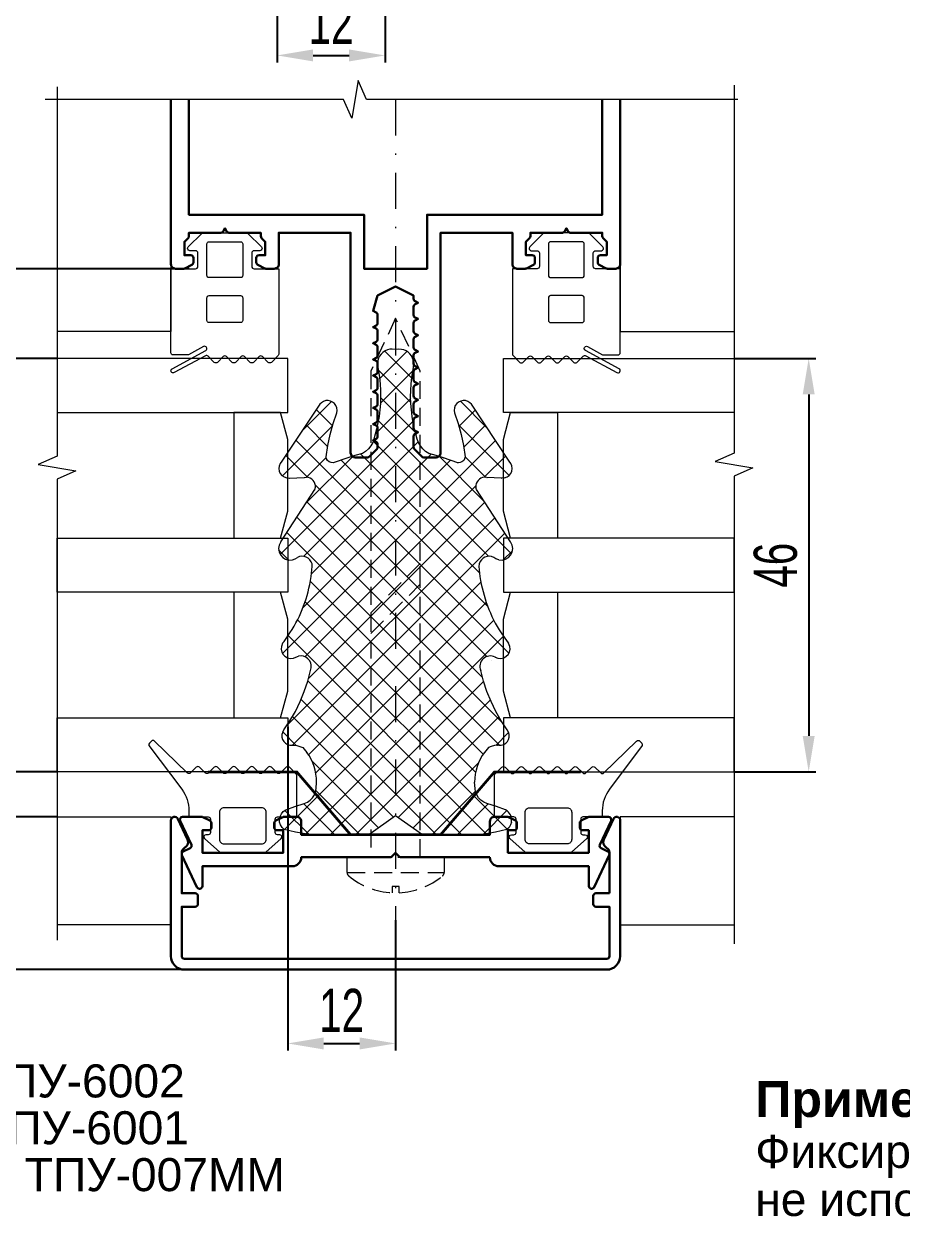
# Model space of a CAD drawing. Extents: x -37 to 8820, y -336 to 478.
# Drawn here: x 3416.8 to 3477.8, y 51.9 to 135.5 of the extents above; entities that cross this region are included whole.
import ezdxf

# ---------------------------------------------------------------- set-up
doc = ezdxf.new("R2010")
doc.units = 0
doc.header["$LTSCALE"] = 5
doc.linetypes.add('DASHDOT', pattern=[1, 0.5, -0.25, 0, -0.25])
doc.linetypes.add('HIDDEN', pattern=[0.375, 0.25, -0.125])
doc.layers.get('0').update_dxf_attribs({"linetype": 'CONTINUOUS', "lineweight": 30})
doc.layers.get('DEFPOINTS').update_dxf_attribs({"linetype": 'CONTINUOUS'})
for name, color, linetype, lineweight in [('1', 6, 'DASHDOT', 13), ('2', 3, 'HIDDEN', 13), ('Dimentions', 5, 'CONTINUOUS', 15), ('Glass', 5, 'CONTINUOUS', 20), ('Герлен', 7, 'CONTINUOUS', 60), ('Зигзаг', 1, 'CONTINUOUS', 15), ('Конструкции', 252, 'CONTINUOUS', 20), ('Текстовый', 7, 'CONTINUOUS', 9), ('Уплотнители', 1, 'CONTINUOUS', 20), ('Штриховка', 1, 'CONTINUOUS', 5)]:
    doc.layers.add(name, color=color, linetype=linetype, lineweight=lineweight)
doc.styles.add('3', font='RUSS.SHX', dxfattribs={"width": 0.7, "height": 3})
doc.styles.add('Каталожный', font='arial.ttf', dxfattribs={"height": 2.5})
doc.dimstyles.new('MX1_6', dxfattribs={"dimtxt": 3, "dimasz": 2.5, "dimexe": 0.5, "dimexo": 0, "dimgap": 0.8, "dimtad": 1, "dimlfac": 1.6, "dimdsep": 46, "dimtxsty": '3', "dimcen": 0, "dimclrd": 256, "dimclre": 256, "dimclrt": 256, "dimaunit": 1, "dimadec": 0, "dimazin": 0, "dimtfac": 1, "dimtmove": 0, "dimatfit": 1, "dimfxl": 1, "dimtvp": 1, "dimtolj": 1, "dimtzin": 0, "dimarcsym": 0})

# ---------------------------------------------------------------- blocks, each defined once
blk = doc.blocks.new('*D1335')
at = {"layer": 'DEFPOINTS', "color": 0, "linetype": 'Continuous', "transparency": 16777216}
for p in [(3434.386, 155.317), (3441.886, 141.885), (3441.886, 133.307)]:
    blk.add_point(p, dxfattribs=at)
at = {"layer": 'Dimentions', "linetype": 'Continuous', "lineweight": -2, "transparency": 16777216}
for p, q in [((3434.386, 155.317), (3434.386, 132.807)), ((3441.886, 141.885), (3441.886, 132.807)), ((3436.886, 133.307), (3439.386, 133.307))]:
    blk.add_line(p, q, dxfattribs=at)
at = {"layer": 'Dimentions', "linetype": 'Continuous', "transparency": 16777216}
for points in [[(3436.886, 133.724), (3436.886, 132.891), (3434.386, 133.307)], [(3439.386, 133.724), (3439.386, 132.891), (3441.886, 133.307)]]:
    blk.add_solid(points, dxfattribs=at)
at = {"layer": 'Dimentions', "linetype": 'Continuous', "transparency": 16777216, "insert": (3438.136, 135.607), "char_height": 3, "attachment_point": 5, "style": '3'}
blk.add_mtext('\\A1;12', dxfattribs=at)
blk = doc.blocks.new('*D1372')
at = {"layer": 'DEFPOINTS', "color": 0, "linetype": 'Continuous', "transparency": 16777216}
for p in [(3435.121, 86.601), (3442.621, 73.169), (3442.621, 64.591)]:
    blk.add_point(p, dxfattribs=at)
at = {"layer": 'Dimentions', "linetype": 'Continuous', "lineweight": -2, "transparency": 16777216}
for p, q in [((3435.121, 86.601), (3435.121, 64.091)), ((3442.621, 73.169), (3442.621, 64.091)), ((3437.621, 64.591), (3440.121, 64.591))]:
    blk.add_line(p, q, dxfattribs=at)
at = {"layer": 'Dimentions', "linetype": 'Continuous', "transparency": 16777216}
for points in [[(3437.621, 65.008), (3437.621, 64.174), (3435.121, 64.591)], [(3440.121, 65.008), (3440.121, 64.174), (3442.621, 64.591)]]:
    blk.add_solid(points, dxfattribs=at)
at = {"layer": 'Dimentions', "linetype": 'Continuous', "transparency": 16777216, "insert": (3438.871, 66.891), "char_height": 3, "attachment_point": 5, "style": '3'}
blk.add_mtext('\\A1;12', dxfattribs=at)
blk = doc.blocks.new('*D1375')
at = {"layer": 'DEFPOINTS', "color": 0, "linetype": 'Continuous', "transparency": 16777216}
for p in [(3466.166, 112.226), (3466.166, 83.476), (3471.351, 83.476)]:
    blk.add_point(p, dxfattribs=at)
at = {"layer": 'Dimentions', "linetype": 'Continuous', "lineweight": -2, "transparency": 16777216}
for p, q in [((3466.166, 112.226), (3471.851, 112.226)), ((3471.351, 109.726), (3471.351, 85.976)), ((3466.166, 83.476), (3471.851, 83.476))]:
    blk.add_line(p, q, dxfattribs=at)
at = {"layer": 'Dimentions', "linetype": 'Continuous', "transparency": 16777216}
for points in [[(3470.935, 109.726), (3471.768, 109.726), (3471.351, 112.226)], [(3470.935, 85.976), (3471.768, 85.976), (3471.351, 83.476)]]:
    blk.add_solid(points, dxfattribs=at)
at = {"layer": 'Dimentions', "linetype": 'Continuous', "transparency": 16777216, "insert": (3469.051, 97.851), "char_height": 3, "attachment_point": 5, "rotation": 90, "style": '3'}
blk.add_mtext('\\A1;46', dxfattribs=at)
blk = doc.blocks.new('_DotSmall')
at = {"color": 0, "linetype": 'ByBlock', "const_width": 0.5}
blk.add_lwpolyline([(-0.0625, 0, 1), (0.0625, 0, 1)], format="xyb", close=True, dxfattribs=at)
blk = doc.blocks.new('*D1376')
at = {"layer": 'DEFPOINTS', "color": 0, "linetype": 'Continuous', "transparency": 16777216}
for p in [(3419.113, 83.479), (3414.888, 80.351), (3419.113, 80.351)]:
    blk.add_point(p, dxfattribs=at)
at = {"layer": 'Dimentions', "linetype": 'Continuous', "lineweight": -2, "transparency": 16777216}
for p, q in [((3419.113, 83.479), (3414.388, 83.479)), ((3414.888, 83.479), (3414.888, 80.351)), ((3419.113, 80.351), (3414.388, 80.351))]:
    blk.add_line(p, q, dxfattribs=at)
at = {"layer": 'Dimentions', "linetype": 'Continuous', "lineweight": -2, "transparency": 16777216, "xscale": 2.5, "yscale": 2.5, "zscale": 2.5}
for p, rotation in [((3414.888, 83.479), 90), ((3414.888, 80.351), 270)]:
    blk.add_blockref('_DotSmall', p, dxfattribs=dict(at, rotation=rotation))
at = {"layer": 'Dimentions', "linetype": 'Continuous', "transparency": 16777216, "insert": (3412.588, 81.915), "char_height": 3, "attachment_point": 5, "rotation": 90, "style": '3'}
blk.add_mtext('\\A1;5', dxfattribs=at)
blk = doc.blocks.new('*D1377')
at = {"layer": 'DEFPOINTS', "color": 0, "linetype": 'Continuous', "transparency": 16777216}
for p in [(3419.113, 80.351), (3414.888, 69.726), (3430.343, 69.726)]:
    blk.add_point(p, dxfattribs=at)
at = {"layer": 'Dimentions', "linetype": 'Continuous', "lineweight": -2, "transparency": 16777216}
for p, q in [((3419.113, 80.351), (3414.388, 80.351)), ((3414.888, 80.351), (3414.888, 69.726)), ((3430.343, 69.726), (3414.388, 69.726))]:
    blk.add_line(p, q, dxfattribs=at)
at = {"layer": 'Dimentions', "linetype": 'Continuous', "lineweight": -2, "transparency": 16777216, "xscale": 2.5, "yscale": 2.5, "zscale": 2.5}
for p, rotation in [((3414.888, 80.351), 90), ((3414.888, 69.726), 270)]:
    blk.add_blockref('_DotSmall', p, dxfattribs=dict(at, rotation=rotation))
at = {"layer": 'Dimentions', "linetype": 'Continuous', "transparency": 16777216, "insert": (3412.588, 75.039), "char_height": 3, "attachment_point": 5, "rotation": 90, "style": '3'}
blk.add_mtext('\\A1;17', dxfattribs=at)
blk = doc.blocks.new('*D1378')
at = {"layer": 'DEFPOINTS', "color": 0, "linetype": 'Continuous', "transparency": 16777216}
for p in [(3428.273, 118.476), (3414.888, 112.229), (3419.113, 112.229)]:
    blk.add_point(p, dxfattribs=at)
at = {"layer": 'Dimentions', "linetype": 'Continuous', "lineweight": -2, "transparency": 16777216}
for p, q in [((3428.273, 118.476), (3414.388, 118.476)), ((3414.888, 118.476), (3414.888, 112.229)), ((3419.113, 112.229), (3414.388, 112.229))]:
    blk.add_line(p, q, dxfattribs=at)
at = {"layer": 'Dimentions', "linetype": 'Continuous', "lineweight": -2, "transparency": 16777216, "xscale": 2.5, "yscale": 2.5, "zscale": 2.5}
for p, rotation in [((3414.888, 118.476), 90), ((3414.888, 112.229), 270)]:
    blk.add_blockref('_DotSmall', p, dxfattribs=dict(at, rotation=rotation))
at = {"layer": 'Dimentions', "linetype": 'Continuous', "transparency": 16777216, "insert": (3412.546, 115.353), "char_height": 3, "attachment_point": 5, "rotation": 90, "style": '3'}
blk.add_mtext('\\A1;10', dxfattribs=at)
blk = doc.blocks.new('*D1379')
at = {"layer": 'DEFPOINTS', "color": 0, "linetype": 'Continuous', "transparency": 16777216}
for p in [(3423.714, 118.476), (3408.318, 69.726), (3430.968, 69.726)]:
    blk.add_point(p, dxfattribs=at)
at = {"layer": 'Dimentions', "linetype": 'Continuous', "lineweight": -2, "transparency": 16777216}
for p, q in [((3423.714, 118.476), (3407.818, 118.476)), ((3408.318, 115.976), (3408.318, 72.226)), ((3430.968, 69.726), (3407.818, 69.726))]:
    blk.add_line(p, q, dxfattribs=at)
at = {"layer": 'Dimentions', "linetype": 'Continuous', "transparency": 16777216}
for points in [[(3407.902, 115.976), (3408.735, 115.976), (3408.318, 118.476)], [(3407.902, 72.226), (3408.735, 72.226), (3408.318, 69.726)]]:
    blk.add_solid(points, dxfattribs=at)
at = {"layer": 'Dimentions', "linetype": 'Continuous', "transparency": 16777216, "insert": (3406.018, 94.101), "char_height": 3, "attachment_point": 5, "rotation": 90, "style": '3'}
blk.add_mtext('\\A1;78', dxfattribs=at)
blk = doc.blocks.new('8')
at = {"layer": 'Уплотнители'}
for points in [[(4.564, -0.453), (4.374, -0.399), (4.197, -0.29), (4.061, -0.14), (3.871, 0.649), (3.735, 1.451), (3.68, 2.268), (3.68, 5.737), (5, 7.6), (3.68, 9.464), (3.68, 12.933), (3.735, 13.749), (3.871, 14.552), (4.061, 15.341), (4.197, 15.49), (4.374, 15.599), (4.564, 15.667), (4.768, 15.667), (4.959, 15.626), (5.149, 15.545), (5.299, 15.409), (5.421, 15.245), (5.653, 14.606), (5.857, 13.953), (5.952, 13.735), (6.088, 13.531), (6.251, 13.368), (6.455, 13.246), (6.673, 13.164), (6.904, 13.123), (7.353, 13.096)], [(5.421, 15.245), (5.421, 15.232)], [(10.822, 15.449), (10.972, 15.368), (11.611, 14.946), (12.264, 14.565), (12.944, 14.239), (13.651, 13.953), (14.372, 13.708), (15.107, 13.518), (15.297, 13.463)], [(16.998, 15.463), (17.134, 15.354), (17.719, 14.946)], [(24.058, 15.585), (27.69, 13.218), (27.853, 13.178)], [(28.506, 15.164), (28.493, 14.973), (28.533, 13.953), (28.547, 13.79)], [(33.73, 12.756), (33.621, 12.878), (29.663, 15.504)], [(9.91, 14.756), (9.91, 14.769), (9.91, 14.688), (9.897, 14.47), (9.829, 14.252), (9.747, 14.062), (9.407, 13.776)], [(9.91, 14.688), (9.91, 14.674)], [(15.964, 14.701), (16.032, 14.538), (16.1, 14.347)], [(22.806, 14.769), (22.874, 14.579), (22.97, 14.429)], [(28.493, 14.973), (28.493, 14.96)], [(5.857, 13.953), (5.857, 13.939)], [(21.637, 13.463), (22.344, 13.395), (22.521, 13.409)], [(28.533, 13.953), (28.533, 13.939)], [(27.69, 13.218), (27.69, 13.205)], [(37.457, 7.369), (37.43, 7.6), (37.457, 7.831)], [(37.43, 7.6), (37.43, 7.587)], [(30.207, 5.288), (30.207, 5.274)], [(29.894, 4.267), (29.894, 4.254)], [(3.68, 3.084), (3.68, 3.07)], [(29.554, 3.261), (29.554, 3.247)], [(5.421, -0.045), (5.653, 0.594), (5.857, 1.247), (5.952, 1.465), (6.088, 1.669), (6.251, 1.832), (6.455, 1.955), (6.673, 2.036), (6.904, 2.077), (7.353, 2.104)], [(10.822, -0.249), (10.972, -0.154), (11.611, 0.254), (12.264, 0.635), (12.944, 0.962), (13.651, 1.247), (14.372, 1.492), (15.107, 1.683)], [(22.521, 1.792), (22.344, 1.819), (21.637, 1.737)], [(24.058, -0.385), (27.69, 1.982), (27.853, 2.023)], [(29.663, -0.303), (33.621, 2.322), (33.73, 2.445)], [(9.91, 0.418), (9.91, 0.431), (9.91, 0.513), (9.897, 0.73), (9.829, 0.948), (9.747, 1.139), (9.407, 1.424)], [(28.506, 0.037), (28.493, 0.227), (28.533, 1.247), (28.547, 1.424)], [(28.533, 1.247), (28.533, 1.234)], [(9.91, 0.513), (9.91, 0.499)], [(16.032, 0.662), (16.032, 0.676), (15.964, 0.499)], [(17.719, 0.254), (17.134, -0.154), (16.998, -0.263)], [(22.806, 0.431), (22.874, 0.622), (22.97, 0.771)], [(28.493, 0.227), (28.493, 0.214)]]:
    blk.add_lwpolyline(points, dxfattribs=at)
for points in [[(36.668, 8.838), (36.437, 8.865), (36.206, 8.838), (35.485, 8.729, -0.091156), (31.894, 8.92), (31.2, 9.11), (30.955, 9.192), (30.724, 9.328), (30.52, 9.491), (30.343, 9.682), (30.207, 9.913), (30.071, 10.43), (29.894, 10.933), (29.554, 11.94), (29.567, 12.089), (29.622, 12.225), (29.703, 12.334), (29.839, 12.402), (29.975, 12.429), (30.751, 12.321), (31.526, 12.157), (32.288, 11.953), (33.036, 11.695), (33.199, 11.668), (33.376, 11.695)], [(33.376, 3.506), (33.199, 3.533), (33.036, 3.506), (32.288, 3.247), (31.526, 3.043), (30.751, 2.88), (29.975, 2.771), (29.839, 2.798), (29.703, 2.866), (29.622, 2.989), (29.567, 3.111), (29.554, 3.261), (29.894, 4.267), (30.071, 4.771), (30.207, 5.288), (30.343, 5.519), (30.52, 5.709), (30.724, 5.873), (30.955, 6.009), (31.2, 6.09), (31.894, 6.281, -0.091156), (35.485, 6.471), (36.206, 6.362), (36.437, 6.335), (36.668, 6.362)]]:
    blk.add_lwpolyline(points, format="xyb", dxfattribs=at)
blk.add_arc((15.392, 1.016), 0.725, 331.99667, 113.16431, dxfattribs=at)
for points in [[(24.058, 15.585), (23.459, 16.04), (22.64, 15.46), (22.806, 14.769)], [(29.663, 15.504), (29.248, 15.908), (28.628, 15.716), (28.506, 15.164)], [(10.822, 15.449), (10.369, 15.667), (9.833, 15.267), (9.91, 14.769)], [(16.998, 15.463), (16.427, 15.767), (15.857, 15.321), (15.964, 14.701)], [(15.297, 13.463), (15.764, 13.391), (16.248, 13.874), (16.1, 14.347)], [(17.719, 14.946), (18.983, 14.136), (20.16, 13.714), (21.637, 13.463)], [(22.521, 13.409), (22.967, 13.534), (23.185, 14.019), (22.97, 14.429)], [(7.353, 13.096), (8.067, 13.091), (8.843, 13.335), (9.407, 13.776)], [(27.853, 13.178), (28.197, 13.147), (28.548, 13.438), (28.547, 13.79)], [(33.376, 11.695), (33.831, 11.794), (34.061, 12.406), (33.73, 12.756)], [(37.457, 7.831), (37.473, 8.291), (37.108, 8.76), (36.668, 8.838)], [(36.668, 6.362), (37.144, 6.495), (37.453, 6.867), (37.457, 7.369)], [(33.73, 2.445), (34.061, 2.795), (33.831, 3.407), (33.376, 3.506)], [(9.407, 1.424), (8.843, 1.865), (8.067, 2.11), (7.353, 2.104)], [(21.637, 1.737), (20.247, 1.506), (18.893, 1.044), (17.719, 0.254)], [(22.97, 0.771), (23.178, 1.188), (22.985, 1.656), (22.521, 1.792)], [(28.547, 1.424), (28.539, 1.77), (28.192, 2.053), (27.853, 2.023)], [(9.91, 0.431), (9.838, -0.072), (10.367, -0.465), (10.822, -0.249)], [(15.964, 0.499), (15.857, -0.121), (16.427, -0.566), (16.998, -0.263)], [(22.806, 0.431), (22.64, -0.26), (23.459, -0.84), (24.058, -0.385)], [(28.506, 0.037), (28.599, -0.505), (29.286, -0.692), (29.663, -0.303)], [(4.564, -0.453), (4.927, -0.512), (5.235, -0.363), (5.421, -0.045)]]:
    blk.add_open_spline(points, degree=3, dxfattribs=at)

msp = doc.modelspace()

# ---------------------------------------------------------------- hatches: boundary and pattern name
at = {"layer": 'Штриховка', "lineweight": 5}
h = msp.add_hatch(dxfattribs=at)
h.set_pattern_fill('NET', color=256, scale=10, angle=135, style=0)
h.set_pattern_definition([(135, (1273.5979, -7015.6688), (-0.88388348, -0.88388348), []), (225, (1273.5979, -7015.6688), (0.88388348, -0.88388348), [])])
h.paths.add_polyline_path([(3437.0791, 82.2163), (3437.0575, 82.0938), (3436.9759, 81.8762), (3436.8535, 81.6721), (3436.6903, 81.5089), (3436.4862, 81.3728), (3436.2685, 81.2776), (3435.6156, 81.0736), (3434.9762, 80.8423), (3434.813, 80.7199), (3434.677, 80.5702), (3434.5953, 80.3798), (3434.5545, 80.1893), (3434.5545, 79.9853), (3434.6225, 79.7949), (3434.7314, 79.618), (3434.881, 79.482), (3435.67, 79.2915), (3436.4726, 79.1555), (3437.2888, 79.1011), (3440.7577, 79.1011), (3442.6213, 80.4206), (3442.6213, 82.2163)])
edge = h.paths.add_edge_path()
edge.add_line((3435.9829, 88.365), (3435.6564, 87.6848))
edge.add_line((3435.6564, 87.6848), (3435.2755, 87.0319))
edge.add_line((3435.2755, 87.0319), (3434.8538, 86.3925))
edge.add_line((3434.8538, 86.3925), (3434.7722, 86.2429))
edge.add_spline(control_points=[(3434.7722, 86.2429), (3434.5541, 85.7901), (3434.9542, 85.2543), (3435.4523, 85.3314)], knot_values=[0, 0, 0, 0, 1, 1, 1, 1], degree=3, periodic=0)
edge.add_line((3435.4523, 85.3314), (3435.4659, 85.3314))
edge.add_line((3435.4659, 85.3314), (3435.534, 85.3314))
edge.add_line((3435.534, 85.3314), (3435.7516, 85.3178))
edge.add_line((3435.7516, 85.3178), (3435.9693, 85.2498))
edge.add_line((3435.9693, 85.2498), (3436.1597, 85.1682))
edge.add_line((3436.1597, 85.1682), (3436.4454, 84.8281))
edge.add_spline(control_points=[(3436.4454, 84.8281), (3436.8864, 84.264), (3437.131, 83.4879), (3437.1256, 82.774)], knot_values=[0, 0, 0, 0, 1, 1, 1, 1], degree=3, periodic=0)
edge.add_line((3437.1256, 82.774), (3437.0984, 82.3251))
edge.add_line((3437.0984, 82.3251), (3437.0791, 82.2163))
edge.add_line((3437.0791, 82.2163), (3442.6213, 82.2163))
edge.add_line((3442.6213, 82.2163), (3442.6213, 88.365))
edge.add_line((3442.6213, 88.365), (3435.9829, 88.365))
edge = h.paths.add_edge_path()
edge.add_line((3439.2885, 105.3148), (3438.2818, 104.9747))
edge.add_line((3438.2818, 104.9747), (3438.1322, 104.9883))
edge.add_line((3438.1322, 104.9883), (3437.9962, 105.0427))
edge.add_line((3437.9962, 105.0427), (3437.8874, 105.1244))
edge.add_line((3437.8874, 105.1244), (3437.8193, 105.2604))
edge.add_line((3437.8193, 105.2604), (3437.7921, 105.3964))
edge.add_line((3437.7921, 105.3964), (3437.901, 106.1718))
edge.add_line((3437.901, 106.1718), (3438.0642, 106.9472))
edge.add_line((3438.0642, 106.9472), (3438.2682, 107.709))
edge.add_line((3438.2682, 107.709), (3438.5267, 108.4572))
edge.add_line((3438.5267, 108.4572), (3438.5539, 108.6204))
edge.add_line((3438.5539, 108.6204), (3438.5267, 108.7973))
edge.add_spline(control_points=[(3438.5267, 108.7973), (3438.4276, 109.2521), (3437.8157, 109.4815), (3437.4656, 109.151)], knot_values=[0, 0, 0, 0, 1, 1, 1, 1], degree=3, periodic=0)
edge.add_line((3437.4656, 109.151), (3437.3432, 109.0421))
edge.add_line((3437.3432, 109.0421), (3434.7178, 105.0835))
edge.add_spline(control_points=[(3434.7178, 105.0835), (3434.314, 104.6686), (3434.5055, 104.0486), (3435.0578, 103.9273)], knot_values=[0, 0, 0, 0, 1, 1, 1, 1], degree=3, periodic=0)
edge.add_line((3435.0578, 103.9273), (3435.2483, 103.9137))
edge.add_line((3435.2483, 103.9137), (3436.2685, 103.9545))
edge.add_line((3436.2685, 103.9545), (3436.4318, 103.9681))
edge.add_spline(control_points=[(3436.4318, 103.9681), (3436.7839, 103.9694), (3437.0741, 103.6178), (3437.0439, 103.2743)], knot_values=[0, 0, 0, 0, 1, 1, 1, 1], degree=3, periodic=0)
edge.add_line((3437.0489, 103.2941), (3437.0031, 103.1111))
edge.add_line((3437.0031, 103.1111), (3434.6361, 99.479))
edge.add_spline(control_points=[(3434.6361, 99.479), (3434.1816, 98.8799), (3434.7613, 98.0613), (3435.4523, 98.2274)], knot_values=[0, 0, 0, 0, 1, 1, 1, 1], degree=3, periodic=0)
edge.add_line((3435.4523, 98.2274), (3435.6428, 98.2955))
edge.add_line((3435.6428, 98.2955), (3435.7924, 98.3907))
edge.add_spline(control_points=[(3435.7924, 98.3907), (3436.2028, 98.6058), (3436.6875, 98.3882), (3436.8127, 97.9418)], knot_values=[0, 0, 0, 0, 1, 1, 1, 1], degree=3, periodic=0)
edge.add_line((3436.8127, 97.9418), (3436.8263, 97.7649))
edge.add_line((3436.8263, 97.7649), (3436.7583, 97.0575))
edge.add_spline(control_points=[(3436.7583, 97.0575), (3436.5075, 95.5814), (3436.086, 94.404), (3435.2755, 93.1398)], knot_values=[0, 0, 0, 0, 1, 1, 1, 1], degree=3, periodic=0)
edge.add_line((3435.2755, 93.1398), (3434.8674, 92.5548))
edge.add_line((3434.8674, 92.5548), (3434.7586, 92.4188))
edge.add_spline(control_points=[(3434.7586, 92.4188), (3434.4548, 91.8477), (3434.9005, 91.2781), (3435.5204, 91.3849)], knot_values=[0, 0, 0, 0, 1, 1, 1, 1], degree=3, periodic=0)
edge.add_line((3435.5204, 91.3849), (3435.6836, 91.453))
edge.add_line((3435.6836, 91.453), (3435.874, 91.521))
edge.add_spline(control_points=[(3435.874, 91.521), (3436.3472, 91.669), (3436.8306, 91.1854), (3436.7583, 90.7184)], knot_values=[0, 0, 0, 0, 1, 1, 1, 1], degree=3, periodic=0)
edge.add_line((3436.7624, 90.7329), (3436.7039, 90.5279))
edge.add_line((3436.7039, 90.5279), (3436.5134, 89.7933))
edge.add_line((3436.5134, 89.7933), (3436.2685, 89.0724))
edge.add_line((3436.2685, 89.0724), (3435.9829, 88.365))
edge.add_line((3435.9829, 88.365), (3449.2598, 88.365))
edge.add_line((3449.2598, 88.365), (3448.9741, 89.0724))
edge.add_line((3448.9741, 89.0724), (3448.7292, 89.7933))
edge.add_line((3448.7292, 89.7933), (3448.5388, 90.5279))
edge.add_arc((3449.2052, 90.813), 0.7248, 61.996669, 203.164313, ccw=False)
edge.add_line((3449.5455, 91.453), (3449.7223, 91.3849))
edge.add_spline(control_points=[(3449.7223, 91.3849), (3450.3422, 91.2781), (3450.7879, 91.8477), (3450.4841, 92.4188)], knot_values=[0, 0, 0, 0, 1, 1, 1, 1], degree=3, periodic=0)
edge.add_line((3450.4841, 92.4188), (3450.3753, 92.5548))
edge.add_line((3450.3753, 92.5548), (3449.9672, 93.1398))
edge.add_spline(control_points=[(3449.9672, 93.1398), (3449.1773, 94.3142), (3448.7159, 95.6684), (3448.4844, 97.0575)], knot_values=[0, 0, 0, 0, 1, 1, 1, 1], degree=3, periodic=0)
edge.add_line((3448.4844, 97.0575), (3448.4028, 97.7649))
edge.add_line((3448.4028, 97.7649), (3448.43, 97.9418))
edge.add_spline(control_points=[(3448.43, 97.9418), (3448.5658, 98.4061), (3449.0331, 98.5993), (3449.4502, 98.3907)], knot_values=[0, 0, 0, 0, 1, 1, 1, 1], degree=3, periodic=0)
edge.add_line((3449.4502, 98.3907), (3449.5999, 98.2955))
edge.add_line((3449.5999, 98.2955), (3449.7903, 98.2274))
edge.add_spline(control_points=[(3449.7903, 98.2274), (3450.4814, 98.0613), (3451.0611, 98.8799), (3450.6065, 99.479)], knot_values=[0, 0, 0, 0, 1, 1, 1, 1], degree=3, periodic=0)
edge.add_line((3450.6065, 99.479), (3448.2395, 103.1111))
edge.add_line((3448.2395, 103.1111), (3448.1987, 103.2743))
edge.add_spline(control_points=[(3448.1987, 103.2743), (3448.169, 103.6135), (3448.4511, 103.9599), (3448.7973, 103.9681)], knot_values=[0, 0, 0, 0, 1, 1, 1, 1], degree=3, periodic=0)
edge.add_line((3448.7973, 103.9681), (3448.9741, 103.9545))
edge.add_line((3448.9741, 103.9545), (3449.9944, 103.9137))
edge.add_line((3449.9944, 103.9137), (3450.1848, 103.9273))
edge.add_spline(control_points=[(3450.1848, 103.9273), (3450.7262, 104.0202), (3450.9133, 104.7067), (3450.5249, 105.0835)], knot_values=[0, 0, 0, 0, 1, 1, 1, 1], degree=3, periodic=0)
edge.add_line((3450.5249, 105.0835), (3447.8994, 109.0421))
edge.add_line((3447.8994, 109.0421), (3447.777, 109.151))
edge.add_spline(control_points=[(3447.777, 109.151), (3447.427, 109.4815), (3446.815, 109.2521), (3446.7159, 108.7973)], knot_values=[0, 0, 0, 0, 1, 1, 1, 1], degree=3, periodic=0)
edge.add_line((3446.7159, 108.7973), (3446.6887, 108.6204))
edge.add_line((3446.6887, 108.6204), (3446.7159, 108.4572))
edge.add_line((3446.7159, 108.4572), (3446.9744, 107.709))
edge.add_line((3446.9744, 107.709), (3447.1785, 106.9472))
edge.add_line((3447.1785, 106.9472), (3447.3417, 106.1718))
edge.add_line((3447.3417, 106.1718), (3447.4505, 105.3964))
edge.add_line((3447.4505, 105.3964), (3447.4233, 105.2604))
edge.add_line((3447.4233, 105.2604), (3447.3553, 105.1244))
edge.add_line((3447.3553, 105.1244), (3447.2329, 105.0427))
edge.add_line((3447.2329, 105.0427), (3447.1104, 104.9883))
edge.add_line((3447.1104, 104.9883), (3446.9608, 104.9747))
edge.add_line((3446.9608, 104.9747), (3445.9542, 105.3148))
edge.add_line((3445.9542, 105.3148), (3445.4508, 105.4916))
edge.add_line((3445.4508, 105.4916), (3444.9339, 105.6277))
edge.add_line((3444.9339, 105.6277), (3444.7026, 105.7637))
edge.add_line((3444.7026, 105.7637), (3444.5122, 105.9406))
edge.add_line((3444.5122, 105.9406), (3444.349, 106.1446))
edge.add_line((3444.349, 106.1446), (3444.2129, 106.3759))
edge.add_line((3444.2129, 106.3759), (3444.1313, 106.6207))
edge.add_line((3444.1313, 106.6207), (3443.9409, 107.3145))
edge.add_arc((3453.6131, 109.6281), 9.9451, 172.618691, 193.452448, ccw=False)
edge.add_line((3443.7504, 110.9058), (3443.8592, 111.6268))
edge.add_line((3443.8592, 111.6268), (3443.8864, 111.858))
edge.add_line((3443.8864, 111.858), (3443.8592, 112.0893))
edge.add_spline(control_points=[(3443.8592, 112.0893), (3443.7268, 112.5645), (3443.3541, 112.8738), (3442.8526, 112.8783)], knot_values=[0, 0, 0, 0, 1, 1, 1, 1], degree=3, periodic=0)
edge.add_line((3442.8526, 112.8783), (3442.6213, 112.8511))
edge.add_line((3442.6213, 112.8511), (3442.3901, 112.8783))
edge.add_spline(control_points=[(3442.3901, 112.8783), (3441.931, 112.8942), (3441.4619, 112.5294), (3441.3834, 112.0893)], knot_values=[0, 0, 0, 0, 1, 1, 1, 1], degree=3, periodic=0)
edge.add_line((3441.3834, 112.0893), (3441.3562, 111.858))
edge.add_line((3441.3562, 111.858), (3441.3834, 111.6268))
edge.add_line((3441.3834, 111.6268), (3441.4922, 110.9058))
edge.add_arc((3431.6295, 109.6281), 9.9451, 346.547552, 367.381309, ccw=False)
edge.add_line((3441.3018, 107.3145), (3441.1114, 106.6207))
edge.add_line((3441.1114, 106.6207), (3441.0297, 106.3759))
edge.add_line((3441.0297, 106.3759), (3440.8937, 106.1446))
edge.add_line((3440.8937, 106.1446), (3440.7305, 105.9406))
edge.add_line((3440.7305, 105.9406), (3440.54, 105.7637))
edge.add_line((3440.54, 105.7637), (3440.3088, 105.6277))
edge.add_line((3440.3088, 105.6277), (3439.7918, 105.4916))
edge.add_line((3439.7918, 105.4916), (3439.2885, 105.3148))
edge = h.paths.add_edge_path()
edge.add_line((3442.6213, 88.365), (3442.6213, 82.2163))
edge.add_line((3442.6213, 82.2163), (3448.1635, 82.2163))
edge.add_line((3448.1635, 82.2163), (3448.1443, 82.3251))
edge.add_line((3448.1443, 82.3251), (3448.1171, 82.774))
edge.add_spline(control_points=[(3448.1171, 82.774), (3448.1117, 83.4879), (3448.3563, 84.2642), (3448.7973, 84.8281)], knot_values=[0, 0, 0, 0, 1, 1, 1, 1], degree=3, periodic=0)
edge.add_line((3448.7973, 84.8281), (3449.0829, 85.1682))
edge.add_line((3449.0829, 85.1682), (3449.2734, 85.2498))
edge.add_line((3449.2734, 85.2498), (3449.491, 85.3178))
edge.add_line((3449.491, 85.3178), (3449.7087, 85.3314))
edge.add_line((3449.7087, 85.3314), (3449.7223, 85.3314))
edge.add_line((3449.7223, 85.3314), (3449.7903, 85.3314))
edge.add_spline(control_points=[(3449.7903, 85.3314), (3450.2939, 85.2587), (3450.6865, 85.7883), (3450.4705, 86.2429)], knot_values=[0, 0, 0, 0, 1, 1, 1, 1], degree=3, periodic=0)
edge.add_line((3450.4705, 86.2429), (3450.3753, 86.3925))
edge.add_line((3450.3753, 86.3925), (3449.9672, 87.0319))
edge.add_line((3449.9672, 87.0319), (3449.5863, 87.6848))
edge.add_line((3449.5863, 87.6848), (3449.2598, 88.365))
edge.add_line((3449.2598, 88.365), (3442.6213, 88.365))
edge = h.paths.add_edge_path()
edge.add_line((3442.6213, 82.2163), (3442.6213, 80.4206))
edge.add_line((3442.6213, 80.4206), (3444.485, 79.1011))
edge.add_line((3444.485, 79.1011), (3444.4986, 79.1011))
edge.add_line((3444.4986, 79.1011), (3447.9539, 79.1011))
edge.add_line((3447.9539, 79.1011), (3448.7701, 79.1555))
edge.add_line((3448.7701, 79.1555), (3449.5727, 79.2915))
edge.add_line((3449.5727, 79.2915), (3450.3617, 79.482))
edge.add_line((3450.3617, 79.482), (3450.5113, 79.618))
edge.add_line((3450.5113, 79.618), (3450.6201, 79.7949))
edge.add_line((3450.6201, 79.7949), (3450.6745, 79.9853))
edge.add_spline(control_points=[(3450.6745, 79.9853), (3450.7339, 80.3481), (3450.5848, 80.6559), (3450.2664, 80.8423)], knot_values=[0, 0, 0, 0, 1, 1, 1, 1], degree=3, periodic=0)
edge.add_line((3450.2664, 80.8423), (3449.6271, 81.0736))
edge.add_line((3449.6271, 81.0736), (3448.9741, 81.2776))
edge.add_line((3448.9741, 81.2776), (3448.7565, 81.3728))
edge.add_line((3448.7565, 81.3728), (3448.5524, 81.5089))
edge.add_line((3448.5524, 81.5089), (3448.3892, 81.6721))
edge.add_line((3448.3892, 81.6721), (3448.2667, 81.8762))
edge.add_line((3448.2667, 81.8762), (3448.1851, 82.0938))
edge.add_line((3448.1851, 82.0938), (3448.1635, 82.2163))
edge.add_line((3448.1635, 82.2163), (3442.6213, 82.2163))

# ---------------------------------------------------------------- linework, layer by layer
msp.add_lwpolyline([(3426.9963, 130.2399), (3426.9963, 118.7886, 0.4142136), (3427.3088, 118.4761), (3427.8896, 118.4761, 0.1164338), (3427.9734, 118.4959), (3428.4552, 118.7368, 0.284079), (3428.5588, 118.9045), (3428.5588, 119.2261, 0.4142136), (3428.3713, 119.4136), (3427.9338, 119.4136), (3427.9338, 120.3511), (3428.1914, 120.6087, 0.1989124), (3428.2463, 120.7412), (3428.2463, 120.9761), (3430.4742, 120.9761, 0.284079), (3430.6419, 121.0797), (3430.7463, 121.2886), (3430.8508, 121.0797, 0.284079), (3431.0185, 120.9761), (3433.2463, 120.9761), (3433.2463, 120.7412, 0.1989124), (3433.3012, 120.6087), (3433.5588, 120.3511), (3433.5588, 119.4136), (3433.1213, 119.4136, 0.4142136), (3432.9338, 119.2261), (3432.9338, 118.9045, 0.284079), (3433.0375, 118.7368), (3433.5192, 118.4959, 0.1164338), (3433.6031, 118.4761), (3434.1838, 118.4761, 0.4142136), (3434.4963, 118.7886), (3434.4963, 120.9761), (3439.4963, 120.9761), (3439.4963, 105.6636, 0.4142136), (3439.8088, 105.3511), (3440.6687, 105.3511, 0.1989124), (3440.8012, 105.406), (3441.3164, 105.9212, 0.1989124), (3441.3713, 106.0537), (3441.3713, 106.2664, 0.284079), (3441.2677, 106.4342), (3441.0588, 106.5386), (3441.2677, 106.643, 0.284079), (3441.3713, 106.8107), (3441.3713, 107.3914, 0.284079), (3441.2677, 107.5592), (3441.0588, 107.6636), (3441.2677, 107.768, 0.284079), (3441.3713, 107.9357), (3441.3713, 108.5164, 0.284079), (3441.2677, 108.6842), (3441.0588, 108.7886), (3441.2677, 108.893, 0.284079), (3441.3713, 109.0607), (3441.3713, 109.6414, 0.284079), (3441.2677, 109.8092), (3441.0588, 109.9136), (3441.2677, 110.018, 0.284079), (3441.3713, 110.1857), (3441.3713, 110.7664, 0.284079), (3441.2677, 110.9342), (3441.0588, 111.0386), (3441.2677, 111.143, 0.284079), (3441.3713, 111.3107), (3441.3713, 111.8914, 0.284079), (3441.2677, 112.0592), (3441.0588, 112.1636), (3441.2677, 112.268, 0.284079), (3441.3713, 112.4357), (3441.3713, 113.0164, 0.284079), (3441.2677, 113.1842), (3441.0588, 113.2886), (3441.2677, 113.393, 0.284079), (3441.3713, 113.5607), (3441.3713, 114.1414, 0.284079), (3441.2677, 114.3092), (3441.0588, 114.4136), (3441.2677, 114.518, 0.284079), (3441.3713, 114.6857), (3441.3713, 115.2664, 0.284079), (3441.2677, 115.4342), (3441.0588, 115.5386), (3441.3713, 116.6011), (3442.6213, 117.2261), (3443.8713, 116.6011), (3443.8713, 116.3732, 0.284079), (3443.975, 116.2055), (3444.1838, 116.1011), (3443.975, 115.9967, 0.284079), (3443.8713, 115.8289), (3443.8713, 115.2482, 0.284079), (3443.975, 115.0805), (3444.1838, 114.9761), (3443.975, 114.8717, 0.284079), (3443.8713, 114.7039), (3443.8713, 114.1232, 0.284079), (3443.975, 113.9555), (3444.1838, 113.8511), (3443.975, 113.7467, 0.284079), (3443.8713, 113.5789), (3443.8713, 112.9982, 0.284079), (3443.975, 112.8305), (3444.1838, 112.7261), (3443.975, 112.6217, 0.284079), (3443.8713, 112.4539), (3443.8713, 111.8732, 0.284079), (3443.975, 111.7055), (3444.1838, 111.6011), (3443.975, 111.4967, 0.284079), (3443.8713, 111.3289), (3443.8713, 110.7482, 0.284079), (3443.975, 110.5805), (3444.1838, 110.4761), (3443.975, 110.3717, 0.284079), (3443.8713, 110.2039), (3443.8713, 109.6232, 0.284079), (3443.975, 109.4555), (3444.1838, 109.3511), (3443.975, 109.2467, 0.284079), (3443.8713, 109.0789), (3443.8713, 108.4982, 0.284079), (3443.975, 108.3305), (3444.1838, 108.2261), (3443.975, 108.1217, 0.284079), (3443.8713, 107.9539), (3443.8713, 107.3732, 0.284079), (3443.975, 107.2055), (3444.1838, 107.1011), (3443.975, 106.9967, 0.284079), (3443.8713, 106.8289), (3443.8713, 106.0537, 0.1989124), (3443.9262, 105.9212), (3444.4414, 105.406, 0.1989124), (3444.574, 105.3511), (3445.4338, 105.3511, 0.4142136), (3445.7463, 105.6636), (3445.7463, 120.9761), (3450.7463, 120.9761), (3450.7463, 118.7886, 0.4142136), (3451.0588, 118.4761), (3451.6396, 118.4761, 0.1164338), (3451.7234, 118.4959), (3452.2052, 118.7368, 0.284079), (3452.3088, 118.9045), (3452.3088, 119.2261, 0.4142136), (3452.1213, 119.4136), (3451.6838, 119.4136), (3451.6838, 120.3511), (3451.9414, 120.6087, 0.1989124), (3451.9963, 120.7412), (3451.9963, 120.9761), (3454.2242, 120.9761, 0.284079), (3454.3919, 121.0797), (3454.4963, 121.2886), (3454.6008, 121.0797, 0.284079), (3454.7685, 120.9761), (3456.9963, 120.9761), (3456.9963, 120.7412, 0.1989124), (3457.0512, 120.6087), (3457.3088, 120.3511), (3457.3088, 119.4136), (3456.8713, 119.4136, 0.4142136), (3456.6838, 119.2261), (3456.6838, 118.9045, 0.284079), (3456.7875, 118.7368), (3457.2692, 118.4959, 0.1164338), (3457.3531, 118.4761), (3457.9338, 118.4761, 0.4142136), (3458.2463, 118.7886), (3458.2463, 130.2399)], format="xyb")
msp.add_lwpolyline([(3428.2463, 130.2399), (3428.2463, 122.2261), (3440.4338, 122.2261), (3440.4338, 118.4761), (3444.8088, 118.4761), (3444.8088, 122.2261), (3456.9963, 122.2261), (3456.9963, 130.2399)])
for points in [[(3457.4963, 75.0386), (3457.4963, 77.8644, 0.2797393), (3457.2944, 78.197, -0.4015594), (3457.0998, 78.7701), (3457.7698, 80.2067, -0.8025849), (3458.2463, 80.1011), (3458.2463, 70.6636, -0.4142136), (3457.3088, 69.7261), (3427.9338, 69.7261, -0.4142136), (3426.9963, 70.6636), (3426.9963, 80.1011, -0.8025849), (3427.4729, 80.2067), (3428.1428, 78.7701, -0.4015594), (3427.9483, 78.197, 0.2797393), (3427.7463, 77.8644), (3427.7463, 75.0386), (3428.6838, 75.0386, -0.4142136), (3428.8713, 74.8511), (3428.8713, 74.2886, -0.4142136), (3428.6838, 74.1011), (3427.7463, 74.1011), (3427.7463, 70.6636, 0.4142136), (3427.9338, 70.4761), (3457.3088, 70.4761, 0.4142136), (3457.4963, 70.6636), (3457.4963, 74.1011), (3456.5588, 74.1011, -0.4142136), (3456.3713, 74.2886), (3456.3713, 74.8511, -0.4142136), (3456.5588, 75.0386)], [(3449.1838, 77.5386), (3443.0115, 77.5386, -0.1989124), (3442.8789, 77.5935), (3442.6213, 77.8511), (3442.3637, 77.5935, -0.1989124), (3442.2312, 77.5386), (3436.0588, 77.5386, -0.4142136), (3435.4338, 76.9136), (3429.1838, 76.9136), (3429.1838, 75.5386, -0.4142136), (3428.9963, 75.3511), (3428.9773, 75.3511, -0.2914734), (3428.8074, 75.4593), (3427.7639, 77.6971, -0.4142136), (3427.8546, 77.9463), (3428.3264, 78.1663, 0.4142136), (3428.4171, 78.4155), (3427.6389, 80.0843, -0.5486188), (3427.8088, 80.3511), (3429.1396, 80.3511, -0.1164338), (3429.2234, 80.3313), (3429.7052, 80.0904, -0.284079), (3429.8088, 79.9227), (3429.8088, 79.6011, -0.4142136), (3429.6213, 79.4136), (3429.1838, 79.4136), (3429.1838, 77.8511), (3434.8088, 77.8511), (3434.8088, 79.4136), (3434.3713, 79.4136, -0.4142136), (3434.1838, 79.6011), (3434.1838, 79.9227, -0.284079), (3434.2875, 80.0904), (3434.7692, 80.3313, -0.1164338), (3434.8531, 80.3511), (3435.7463, 80.3511, -0.4142136), (3436.0588, 80.0386), (3436.0588, 79.1011), (3449.1838, 79.1011), (3449.1838, 80.0386, -0.4142136), (3449.4963, 80.3511), (3450.3896, 80.3511, -0.1164338), (3450.4734, 80.3313), (3450.9552, 80.0904, -0.284079), (3451.0588, 79.9227), (3451.0588, 79.6011, -0.4142136), (3450.8713, 79.4136), (3450.4338, 79.4136), (3450.4338, 77.8511), (3456.0588, 77.8511), (3456.0588, 79.4136), (3455.6213, 79.4136, -0.4142136), (3455.4338, 79.6011), (3455.4338, 79.9227, -0.284079), (3455.5375, 80.0904), (3456.0192, 80.3313, -0.1164338), (3456.1031, 80.3511), (3457.4338, 80.3511, -0.5486188), (3457.6038, 80.0843), (3456.8256, 78.4155, 0.4142136), (3456.9163, 78.1663), (3457.3881, 77.9463, -0.4142136), (3457.4788, 77.6971), (3456.4353, 75.4593, -0.2914734), (3456.2653, 75.3511), (3456.2463, 75.3511, -0.4142136), (3456.0588, 75.5386), (3456.0588, 76.9136), (3449.8088, 76.9136, -0.4142136)]]:
    msp.add_lwpolyline(points, format="xyb", close=True)
at = {"layer": '1'}
msp.add_line((3442.6213, 130.2399), (3442.6213, 69.7261), dxfattribs=at)
at = {"layer": '2'}
msp.add_line((3439.2464, 76.4825), (3445.9964, 76.4825), dxfattribs=at)
for points in [[(3444.3402, 77.5386), (3444.3402, 111.3527), (3442.6214, 115.0386), (3440.9027, 111.3527), (3440.9027, 77.5386)], [(3440.9027, 93.1045), (3444.3402, 96.542), (3444.3402, 97.9743), (3440.9027, 94.5368)]]:
    msp.add_lwpolyline(points, close=True, dxfattribs=at)
msp.add_lwpolyline([(3442.3758, 75.0757, -0.1618489), (3439.36, 76.2415, -0.2238875), (3439.2464, 76.4825), (3439.2464, 77.5386), (3445.9964, 77.5386), (3445.9964, 76.4825, -0.2238875), (3445.8828, 76.2415, -0.1618489), (3442.867, 75.0757), (3442.867, 75.5134), (3442.3758, 75.5134)], format="xyb", close=True, dxfattribs=at)
at = {"layer": 'Glass'}
for points in [[(3419.0762, 108.4761), (3435.1213, 108.4761), (3435.1213, 112.2261), (3419.0762, 112.2261)], [(3466.1664, 108.4761), (3450.1213, 108.4761), (3450.1213, 112.2261), (3466.1664, 112.2261)], [(3434.6189, 108.4761), (3431.3713, 108.4761), (3431.3713, 99.7261), (3434.6189, 99.7261), (3435.1213, 101.6011), (3435.1213, 106.6011)], [(3450.6237, 108.4761), (3453.8713, 108.4761), (3453.8713, 99.7261), (3450.6237, 99.7261), (3450.1213, 101.6011), (3450.1213, 106.6011)], [(3419.0762, 99.7261), (3435.1213, 99.7261), (3435.1213, 95.9761), (3419.0762, 95.9761)], [(3466.1664, 99.7261), (3450.1213, 99.7261), (3450.1213, 95.9761), (3466.1664, 95.9761)], [(3434.6189, 95.9761), (3431.3713, 95.9761), (3431.3713, 87.2261), (3434.6189, 87.2261), (3435.1213, 89.1011), (3435.1213, 94.1011)], [(3450.6237, 95.9761), (3453.8713, 95.9761), (3453.8713, 87.2261), (3450.6237, 87.2261), (3450.1213, 89.1011), (3450.1213, 94.1011)], [(3419.0762, 87.2261), (3435.1213, 87.2261), (3435.1213, 83.4761), (3419.0762, 83.4761)], [(3466.1664, 87.2261), (3450.1213, 87.2261), (3450.1213, 83.4761), (3466.1664, 83.4761)]]:
    msp.add_lwpolyline(points, close=True, dxfattribs=at)
at = {"layer": 'Герлен', "ltscale": 2, "const_width": 0.1875}
msp.add_lwpolyline([(3455.4893, 83.4761), (3449.4963, 83.4761), (3445.7463, 79.1011), (3439.4963, 79.1011), (3435.7463, 83.4761), (3429.566, 83.4761)], dxfattribs=at)
at = {"layer": 'Зигзаг'}
for points in [[(3466.4347, 130.2399), (3440.5969, 130.2399), (3440.016, 131.5578), (3439.5804, 128.9451), (3438.9979, 130.2399), (3418.2423, 130.2399)], [(3419.0762, 131.13), (3419.0762, 105.4384), (3417.7583, 104.8576), (3420.371, 104.4219), (3419.0762, 103.8394), (3419.0762, 71.7757)], [(3466.1664, 131.2333), (3466.1664, 105.6455), (3464.8485, 105.0646), (3467.4612, 104.629), (3466.1664, 104.0465), (3466.1664, 71.5273)]]:
    msp.add_lwpolyline(points, dxfattribs=at)
at = {"layer": 'Конструкции'}
for points in [[(3426.9963, 130.2399), (3426.9963, 114.1011), (3419.0762, 114.0982)], [(3458.2463, 130.2399), (3458.2463, 114.1011), (3466.1664, 114.1011)], [(3419.0762, 80.3482), (3426.9963, 80.3511), (3426.9963, 72.8511), (3419.0762, 72.8482)], [(3466.1664, 80.3511), (3458.2463, 80.3511), (3458.2463, 72.8511), (3466.1664, 72.8511)]]:
    msp.add_lwpolyline(points, dxfattribs=at)
at = {"layer": 'Уплотнители'}
for points in [[(3429.2656, 113.0619), (3428.2205, 112.495, -0.1249127), (3428.146, 112.4761), (3427.1526, 112.4761, -0.4142136), (3426.9963, 112.6323), (3426.9963, 118.4761), (3428.7151, 118.4761, 0.4142136), (3428.8713, 118.6323), (3428.8713, 119.5698, 0.4142136), (3428.7151, 119.7261), (3428.3088, 119.7261, -0.6685867), (3428.1985, 119.9929), (3429.1381, 120.9304, -0.1986192), (3429.2484, 120.9761), (3432.2442, 120.9761, -0.1986192), (3432.3546, 120.9304), (3433.2942, 119.9929, -0.6685867), (3433.1838, 119.7261), (3432.7776, 119.7261, 0.4142136), (3432.6213, 119.5698), (3432.6213, 118.6323, 0.4142136), (3432.7776, 118.4761), (3434.4963, 118.4761), (3434.4963, 112.5408, -0.1989124), (3434.4506, 112.4303), (3433.9818, 111.9616, -0.4142136), (3433.7608, 111.9616), (3433.3568, 112.3656, 0.4142136), (3433.1358, 112.3656), (3432.7318, 111.9616, -0.4142136), (3432.5108, 111.9616), (3432.1068, 112.3656, 0.4142136), (3431.8858, 112.3656), (3431.4818, 111.9616, -0.4142136), (3431.2608, 111.9616), (3430.8568, 112.3656, 0.4142136), (3430.6358, 112.3656), (3430.2318, 111.9616, -0.4142136), (3430.0108, 111.9616), (3429.5788, 112.3936, 0.3320761), (3429.3938, 112.4205), (3427.2271, 111.245, -1), (3427.0781, 111.5197), (3429.4146, 112.7873, 1)], [(3455.9771, 113.0619), (3457.0221, 112.495, 0.1249127), (3457.0966, 112.4761), (3458.0901, 112.4761, 0.4142136), (3458.2463, 112.6323), (3458.2463, 118.4761), (3456.5276, 118.4761, -0.4142136), (3456.3713, 118.6323), (3456.3713, 119.5698, -0.4142136), (3456.5276, 119.7261), (3456.9338, 119.7261, 0.6685867), (3457.0442, 119.9929), (3456.1046, 120.9304, 0.1986192), (3455.9942, 120.9761), (3452.9984, 120.9761, 0.1986192), (3452.8881, 120.9304), (3451.9485, 119.9929, 0.6685867), (3452.0588, 119.7261), (3452.4651, 119.7261, -0.4142136), (3452.6213, 119.5698), (3452.6213, 118.6323, -0.4142136), (3452.4651, 118.4761), (3450.7463, 118.4761), (3450.7463, 112.5408, 0.1989124), (3450.7921, 112.4303), (3451.2608, 111.9616, 0.4142136), (3451.4818, 111.9616), (3451.8858, 112.3656, -0.4142136), (3452.1068, 112.3656), (3452.5108, 111.9616, 0.4142136), (3452.7318, 111.9616), (3453.1358, 112.3656, -0.4142136), (3453.3568, 112.3656), (3453.7608, 111.9616, 0.4142136), (3453.9818, 111.9616), (3454.3858, 112.3656, -0.4142136), (3454.6068, 112.3656), (3455.0108, 111.9616, 0.4142136), (3455.2318, 111.9616), (3455.6639, 112.3936, -0.3320761), (3455.8488, 112.4205), (3458.0156, 111.245, 1), (3458.1646, 111.5197), (3455.8281, 112.7873, -1)], [(3429.6526, 120.3511), (3431.8401, 120.3511, -0.4142136), (3431.9963, 120.1948), (3431.9963, 118.0073, -0.4142136), (3431.8401, 117.8511), (3429.6526, 117.8511, -0.4142136), (3429.4963, 118.0073), (3429.4963, 120.1948, -0.4142136)], [(3455.5901, 120.3511), (3453.4026, 120.3511, 0.4142136), (3453.2463, 120.1948), (3453.2463, 118.0073, 0.4142136), (3453.4026, 117.8511), (3455.5901, 117.8511, 0.4142136), (3455.7463, 118.0073), (3455.7463, 120.1948, 0.4142136)], [(3429.6526, 116.6011), (3431.8401, 116.6011, -0.4142136), (3431.9963, 116.4448), (3431.9963, 114.8823, -0.4142136), (3431.8401, 114.7261), (3429.6526, 114.7261, -0.4142136), (3429.4963, 114.8823), (3429.4963, 116.4448, -0.4142136)], [(3455.5901, 116.6011), (3453.4026, 116.6011, 0.4142136), (3453.2463, 116.4448), (3453.2463, 114.8823, 0.4142136), (3453.4026, 114.7261), (3455.5901, 114.7261, 0.4142136), (3455.7463, 114.8823), (3455.7463, 116.4448, 0.4142136)], [(3434.4026, 79.1011, -0.4142136), (3434.2463, 79.2573), (3434.2463, 80.1948, -0.4142136), (3434.4026, 80.3511), (3435.7463, 80.3511), (3435.7463, 83.239, 0.1989124), (3435.7097, 83.3274), (3435.2318, 83.8053, 0.4142136), (3435.0108, 83.8053), (3434.6068, 83.4013, -0.4142136), (3434.3858, 83.4013), (3433.9818, 83.8053, 0.4142136), (3433.7608, 83.8053), (3433.3568, 83.4013, -0.4142136), (3433.1358, 83.4013), (3432.7318, 83.8053, 0.4142136), (3432.5108, 83.8053), (3432.1068, 83.4013, -0.4142136), (3431.8858, 83.4013), (3431.4818, 83.8053, 0.4142136), (3431.2608, 83.8053), (3430.8568, 83.4013, -0.4142136), (3430.6358, 83.4013), (3430.2318, 83.8053, 0.4142136), (3430.0108, 83.8053), (3429.6068, 83.4013, -0.4142136), (3429.3858, 83.4013), (3428.9818, 83.8053, 0.4142136), (3428.7608, 83.8053), (3428.3568, 83.4013, -0.4142136), (3428.1358, 83.4013), (3425.8568, 85.6156, 0.4142136), (3425.6358, 85.6156), (3425.5045, 85.4843, 0.2925382), (3425.4684, 85.3198), (3427.7492, 82.2666, -0.1617878), (3428.2463, 80.7704), (3428.2463, 80.3511), (3429.5901, 80.3511, -0.4142136), (3429.7463, 80.1948), (3429.7463, 79.2573, -0.4142136), (3429.5901, 79.1011), (3429.4338, 79.1011, 0.6685867), (3429.3235, 78.8342), (3430.3881, 77.8967, 0.1986192), (3430.4984, 77.8511), (3433.4942, 77.8511, 0.1986192), (3433.6046, 77.8967), (3434.6692, 78.8342, 0.6685867), (3434.5588, 79.1011)], [(3450.8401, 79.1011, 0.4142136), (3450.9963, 79.2573), (3450.9963, 80.1948, 0.4142136), (3450.8401, 80.3511), (3449.4963, 80.3511), (3449.4963, 83.239, -0.1989124), (3449.5329, 83.3274), (3450.0108, 83.8053, -0.4142136), (3450.2318, 83.8053), (3450.6358, 83.4013, 0.4142136), (3450.8568, 83.4013), (3451.2608, 83.8053, -0.4142136), (3451.4818, 83.8053), (3451.8858, 83.4013, 0.4142136), (3452.1068, 83.4013), (3452.5108, 83.8053, -0.4142136), (3452.7318, 83.8053), (3453.1358, 83.4013, 0.4142136), (3453.3568, 83.4013), (3453.7608, 83.8053, -0.4142136), (3453.9818, 83.8053), (3454.3858, 83.4013, 0.4142136), (3454.6068, 83.4013), (3455.0108, 83.8053, -0.4142136), (3455.2318, 83.8053), (3455.6358, 83.4013, 0.4142136), (3455.8568, 83.4013), (3456.2608, 83.8053, -0.4142136), (3456.4818, 83.8053), (3456.8858, 83.4013, 0.4142136), (3457.1068, 83.4013), (3459.3858, 85.6156, -0.4142136), (3459.6068, 85.6156), (3459.7381, 85.4843, -0.2925382), (3459.7743, 85.3198), (3457.4935, 82.2666, 0.1617878), (3456.9963, 80.7704), (3456.9963, 80.3511), (3455.6526, 80.3511, 0.4142136), (3455.4963, 80.1948), (3455.4963, 79.2573, 0.4142136), (3455.6526, 79.1011), (3455.8088, 79.1011, -0.6685867), (3455.9192, 78.8342), (3454.8546, 77.8967, -0.1986192), (3454.7442, 77.8511), (3451.7484, 77.8511, -0.1986192), (3451.6381, 77.8967), (3450.5735, 78.8342, -0.6685867), (3450.6838, 79.1011)], [(3430.6838, 78.4761), (3433.3088, 78.4761, 0.4142136), (3433.6213, 78.7886), (3433.6213, 80.6636, 0.4142136), (3433.3088, 80.9761), (3430.6838, 80.9761, 0.4142136), (3430.3713, 80.6636), (3430.3713, 78.7886, 0.4142136)], [(3454.5588, 78.4761), (3451.9338, 78.4761, -0.4142136), (3451.6213, 78.7886), (3451.6213, 80.6636, -0.4142136), (3451.9338, 80.9761), (3454.5588, 80.9761, -0.4142136), (3454.8713, 80.6636), (3454.8713, 78.7886, -0.4142136)]]:
    msp.add_lwpolyline(points, format="xyb", close=True, dxfattribs=at)

# ---------------------------------------------------------------- block references
at = {"layer": 'Dimentions', "rotation": 90}
msp.add_blockref('8', (3450.2215, 75.421), dxfattribs=at)

# ---------------------------------------------------------------- texts
at = {"layer": 'Текстовый', "linetype": 'Continuous', "char_height": 2.5, "attachment_point": 1, "line_spacing_factor": 0.85, "style": 'Каталожный'}
for s, insert, width in [('\\P\\pxql;{\\fArial|b1|i0|c204|p34;КОМПЛЕКТАЦИЯ\\P\\pi-2,l2,r-2.0333,se1.0833,t4;\\fArial|b0|i0|c204|p34;\\H0.92x;Уплотнитель стойки - ТПУ-6002\\PУплотнитель ригеля - ТПУ-6001\\PУплотнитель прижима - ТПУ-007ММ}', (3380.5348, 70.2198), 66.020014), ('\\pxi-2,l2,r-2.0333,se1.0833,ql,t4;{\\fArial|b1|i0|c204|p34;Примечание:\\P\\pi0,l0,r0,s*,q*,tz;\\fArial|b0|i0|c204|p34;\\H0.92x;Фиксирующие подкладки с  термовставкой \\H1.087x;530.12\\H0.92x;1\\H0.99996x; не используются.}', (3467.635, 61.9759), 78.949801)]:
    msp.add_mtext(s, dxfattribs=dict(at, insert=insert, width=width))

# ---------------------------------------------------------------- dimensions: what is measured, and where the dimension line sits
at = {"layer": 'Dimentions', "linetype": 'Continuous'}
for base, p1, p2, picture, middle in [((3441.886, 133.3072), (3434.386, 155.3173), (3441.886, 141.8851), '*D1335', (3438.136, 135.6072)), ((3442.6213, 64.591), (3435.1213, 86.6011), (3442.6213, 73.1689), '*D1372', (3438.8713, 66.891))]:
    dim = msp.add_linear_dim(base=base, p1=p1, p2=p2, dimstyle='MX1_6', dxfattribs=at)
    dim.commit()
    dim.dimension.update_dxf_attribs({"geometry": picture, "text_midpoint": middle})
for base, p1, p2, picture, middle in [((3414.8885, 112.2289), (3428.2733, 118.4761), (3419.1128, 112.2289), '*D1378', (3412.5456, 115.3525)), ((3414.8885, 80.3511), (3419.1128, 83.479), (3419.1128, 80.3511), '*D1376', (3412.5885, 81.915)), ((3414.8885, 69.7261), (3419.1128, 80.3511), (3430.343, 69.7261), '*D1377', (3412.5885, 75.0386))]:
    dim = msp.add_linear_dim(base=base, p1=p1, p2=p2, angle=90, dimstyle='MX1_6', override={"dimdec": 0, "dimblk1": 'DotSmall', "dimblk2": 'DotSmall', "dimsah": 1}, dxfattribs=at)
    dim.commit()
    dim.dimension.update_dxf_attribs({"geometry": picture, "text_midpoint": middle})
for base, p1, p2, picture, middle in [((3408.3184, 69.7261), (3423.7138, 118.4761), (3430.968, 69.7261), '*D1379', (3406.0184, 94.1011)), ((3471.3515, 83.4761), (3466.1664, 112.2261), (3466.1664, 83.4761), '*D1375', (3469.0515, 97.8511))]:
    dim = msp.add_linear_dim(base=base, p1=p1, p2=p2, angle=90, dimstyle='MX1_6', dxfattribs=at)
    dim.commit()
    dim.dimension.update_dxf_attribs({"geometry": picture, "text_midpoint": middle})

doc.saveas('drawing.dxf')
